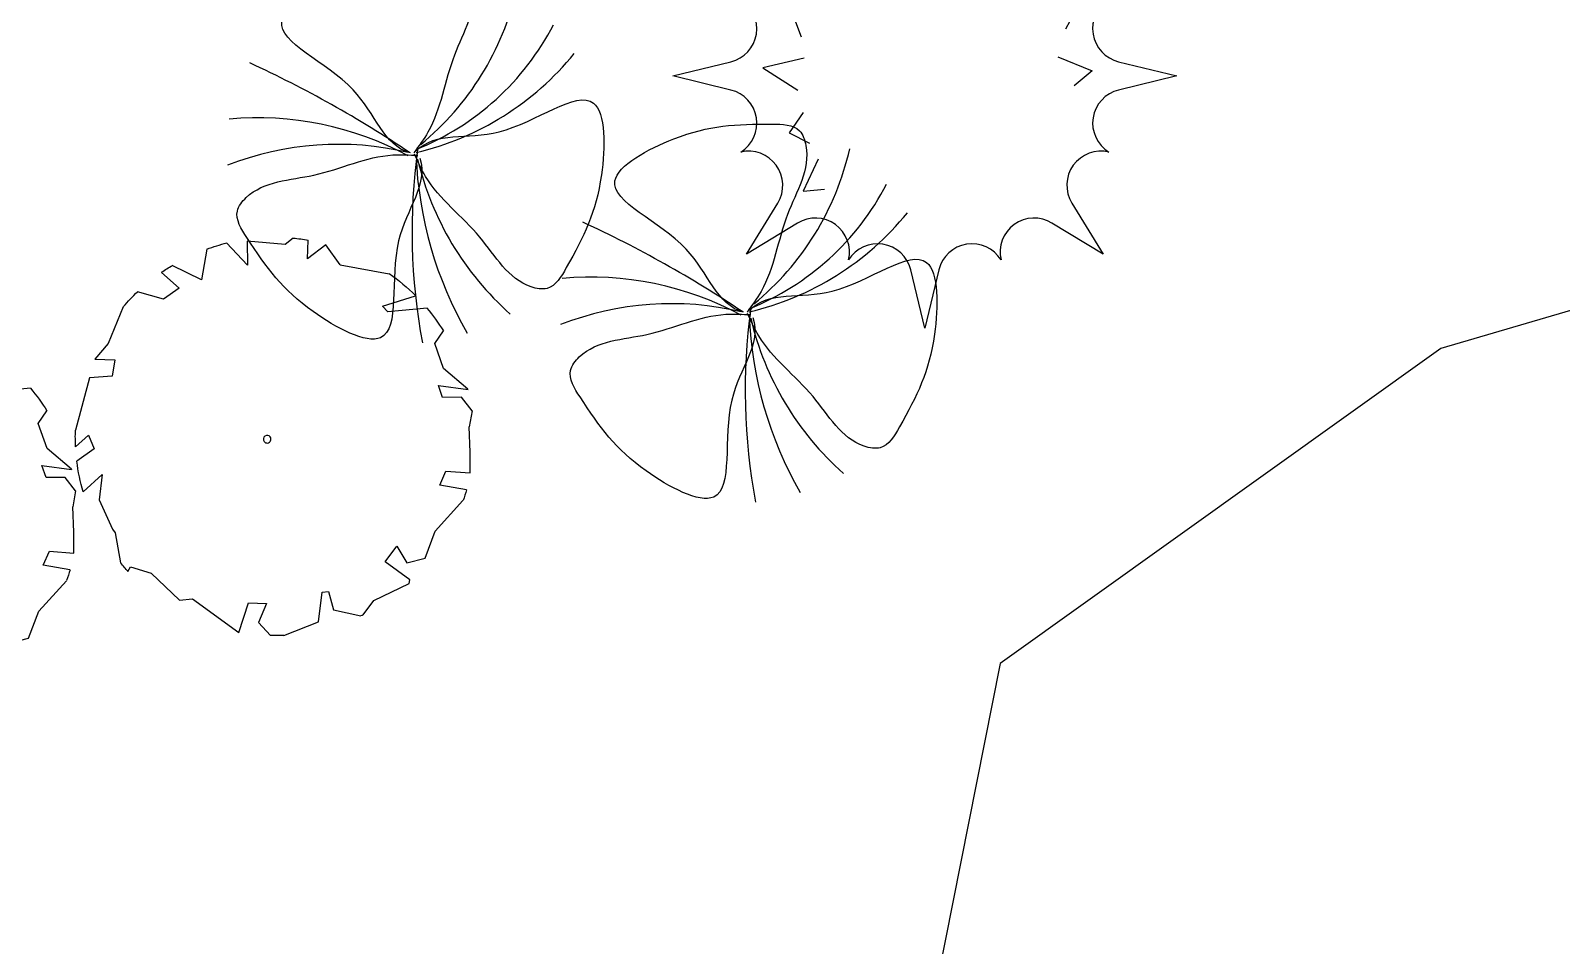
# Model space of a CAD drawing. Extents: x -809667 to 586099, y 3084146 to 3634412.
# Drawn here: x 381855.39 to 381860.84, y 3085665.59 to 3085668.85 of the extents above; entities that cross this region are included whole.
import ezdxf

# ---------------------------------------------------------------- set-up
doc = ezdxf.new("R2010")
doc.units = 0
doc.header["$LTSCALE"] = 0.5
doc.linetypes.add('CONTINOUS', pattern=[0])
doc.layers.get('0').update_dxf_attribs({"linetype": 'CONTINUOUS'})
for name, color, linetype in [('dxt', 252, 'CONTINUOUS'), ('TREE', 3, 'CONTINUOUS'), ('图框', 4, 'CONTINUOUS'), ('绿化图层', 84, 'CONTINUOUS'), ('设计图层', 7, 'CONTINUOUS')]:
    doc.layers.add(name, color=color, linetype=linetype)
doc.linetypes.add('10421', pattern='A,2,[150,AAA.SHX,S=1,R=0,X=0,Y=1],1e-11', length=2)

# ---------------------------------------------------------------- blocks, each defined once
blk = doc.blocks.new('红枫')
at = {"color": 0}
blk.add_lwpolyline([(1297, -1371), (924, -1143, 0.665495), (552, -1412, 0.665495), (98, -1485), (-4, -1910), (-107, -1485, 0.665495), (-561, -1412, 0.665495), (-933, -1143), (-1306, -1371), (-1078, -998, 0.665495), (-1348, -625, 0.665495), (-1420, -172), (-1845, -69), (-1420, 34, 0.665495), (-1348, 487, 0.665495), (-1078, 859), (-1306, 1233), (-933, 1005, 0.665495), (-561, 1274, 0.665495), (-107, 1347), (-4, 1772), (98, 1347, 0.665495), (552, 1274, 0.665495), (924, 1005), (1297, 1233), (1069, 859, 0.665495), (1339, 487, 0.665495), (1411, 34), (1836, -69), (1411, -172, 0.665495), (1339, -625, 0.665495), (1069, -998)], format="xyb", close=True, dxfattribs=at)
blk.add_lwpolyline([(1297, -1371), (924, -1143, 0.665495), (552, -1412, 0.665495), (98, -1485), (-4, -1910), (-107, -1485, 0.665495), (-561, -1412, 0.665495), (-933, -1143), (-1306, -1371), (-1078, -998, 0.665495), (-1348, -625, 0.665495), (-1420, -172), (-1845, -69), (-1420, 34, 0.665495), (-1348, 487, 0.665495), (-1078, 859), (-1306, 1233), (-933, 1005, 0.665495), (-561, 1274, 0.665495), (-107, 1347), (-4, 1772), (98, 1347, 0.665495), (552, 1274, 0.665495), (924, 1005), (1297, 1233), (1069, 859, 0.665495), (1339, 487, 0.665495), (1411, 34), (1836, -69), (1411, -172, 0.665495), (1339, -625, 0.665495), (1069, -998)], format="xyb", close=True, dxfattribs=at)
for points in [[(-137, 808), (-20, 1111), (120, 855)], [(-231, 823), (-394, 901), (-417, 777)], [(-783, 497), (-869, 784), (-550, 714)], [(462, 676), (478, 886), (369, 808)], [(618, 676), (836, 808), (797, 528)], [(-783, 372), (-962, 364), (-908, 217)], [(891, 411), (1085, 388), (1023, 271)], [(-885, 61), (-1188, -9), (-931, -172)], [(968, 69), (1218, -32), (1085, -141)], [(-892, -336), (-994, -484), (-846, -561)], [(-783, -678), (-892, -911), (-737, -896)]]:
    blk.add_lwpolyline(points, dxfattribs=at)
blk = doc.blocks.new('白玉兰')
at = {"color": 0}
for centre, radius, start, end in [((-1261, 1665), 2054, 309.3934, 347.1655), ((-713, 1844), 1941, 291.8214, 332.6346), ((-4729, -6984), 8429, 56.1879, 65.279), ((-478, 2077), 2115, 283.2993, 320.8528), ((-1148, -2037), 2310, 61.625, 95.1491), ((-559, -2135), 2214, 76.7033, 111.4018), ((4371, -556), 4392, 172.1708, 190.6677), ((2827, 107), 2821, 182.2544, 209.8868), ((2146, 475), 2185, 193.3063, 228.4107)]:
    blk.add_arc(centre, radius, start, end, dxfattribs=at)
for points in [[(-33, 16), (-233, 73), (-342, 562), (-1254, 922), (-425, 1375), (-33, 1392), (376, 1386), (477, 1091), (236, 716), (185, 277), (29, 67), (-7, 18)], [(8, 31), (155, 177), (635, 34), (1395, 653), (1385, -291), (1209, -641), (1004, -995), (697, -939), (487, -546), (129, -287), (22, -49), (-3, 7)], [(36, -22), (99, -220), (-250, -580), (-51, -1540), (-885, -1095), (-1114, -777), (-1334, -432), (-1142, -186), (-697, -181), (-301, 17), (-41, 2), (21, -1)]]:
    blk.add_open_spline(points, degree=3, knots=[0, 0, 0, 0, 621.989778, 1340.944545, 1869.007736, 2592.427455, 2798.699245, 2915.827596, 3435.261502, 4029.77129, 4212.300518, 4212.300518, 4212.300518, 4212.300518], dxfattribs=at)
blk = doc.blocks.new('*E54')
at = {"layer": 'TREE', "color": 0}
blk.add_ellipse((-2.37, 3.565), major_axis=(2.696, 1.394), ratio=1, start_param=0.518575, end_param=0.519414, dxfattribs=at)
blk = doc.blocks.new('A$C4C586FE1')
at = {"layer": 'TREE', "color": 0}
for p, q in [((1418, 2836), (1389, 2617)), ((1787, 2660), (1418, 2836)), ((1100, 2801), (873, 2660)), ((1294, 2743), (1193, 2819)), ((1261, 2599), (1294, 2743)), ((873, 2660), (885, 2449)), ((1389, 2617), (1261, 2599)), ((1875, 2686), (1787, 2660)), ((2108, 2532), (1875, 2686)), ((570, 2555), (514, 2441)), ((785, 2557), (585, 2566)), ((842, 2436), (785, 2557)), ((2261, 2516), (2108, 2532)), ((2273, 2551), (2261, 2516)), ((514, 2441), (288, 2276)), ((885, 2449), (842, 2436)), ((2411, 2297), (2336, 2500)), ((2434, 2275), (2411, 2297)), ((288, 2276), (288, 2250)), ((288, 2250), (484, 2157)), ((2565, 2086), (2434, 2275)), ((208, 2079), (171, 1878)), ((330, 2136), (208, 2079)), ((422, 2031), (330, 2136)), ((484, 2157), (422, 2031)), ((2577, 1905), (2565, 2086)), ((2688, 2051), (2577, 1905)), ((171, 1878), (16, 1628)), ((2666, 1735), (2772, 1843)), ((2724, 1646), (2666, 1735)), ((2799, 1744), (2724, 1646)), ((6, 1547), (198, 1550)), ((198, 1550), (173, 1443)), ((2788, 1244), (2821, 1629)), ((173, 1443), (0, 1425)), ((0, 1425), (27, 1279)), ((27, 1279), (67, 1102)), ((2632, 1202), (2788, 1244)), ((2635, 1086), (2632, 1202)), ((67, 988), (67, 1102)), ((2775, 1105), (2635, 1086)), ((2702, 978), (2775, 1105)), ((67, 988), (157, 906)), ((157, 906), (291, 931)), ((291, 931), (335, 852)), ((2643, 702), (2702, 978)), ((335, 852), (122, 842)), ((123, 841), (320, 727)), ((320, 727), (414, 564)), ((414, 564), (369, 464)), ((2275, 501), (2371, 599)), ((2371, 599), (2563, 580)), ((2419, 413), (2275, 501)), ((513, 326), (783, 402)), ((827, 368), (610, 253)), ((783, 402), (827, 368)), ((2130, 415), (2352, 350)), ((2132, 192), (2130, 415)), ((1826, 254), (2000, 124)), ((1859, 85), (1826, 254)), ((1176, 133), (821, 132)), ((1176, 133), (1302, 10)), ((1302, 10), (1413, 132)), ((1413, 132), (1432, 0)), ((1540, 5), (1587, 59)), ((1587, 59), (1859, 85))]:
    blk.add_line(p, q, dxfattribs=at)
at = {"layer": 'TREE', "color": 0, "extrusion": (0, 0, -1)}
for major_axis, start_param, end_param in [((1003, 1003), -1.011805, -0.945114), ((1003, 1003), -1.426629, -1.413216), ((1003, 1003), -0.139248, -0.081961), ((839, 1144), 0.475418, 0.633835), ((1003, 1003), 0.553886, 0.636541), ((1003, 1003), 4.017991, 4.075425), ((1003, 1003), 1.314933, 1.417635), ((839, 1143), 3.200433, 3.340883), ((1003, 1003), 1.573401, 1.638153), ((839, 1144), 2.942836, 3.115157), ((1003, 1003), 1.829101, 1.934165), ((1003, 1003), 2.270337, 2.346427)]:
    blk.add_ellipse((1418, 1418), major_axis=major_axis, ratio=1, start_param=start_param, end_param=end_param, dxfattribs=at)
at = {"layer": 'TREE', "color": 0, "linetype": 'Continuous'}
for start_param, end_param in [(0.01341, 3.155003), (3.155003, 6.296595)]:
    blk.add_ellipse((1466, 1447), major_axis=(19.2, 19.2), ratio=1, start_param=start_param, end_param=end_param, dxfattribs=at)
at = {"layer": 'TREE', "color": 8, "linetype": 'CONTINOUS', "extrusion": (0, 0, -1), "xscale": 467.4085850556439, "yscale": 467.4085850556439, "zscale": -467.4085850556439, "rotation": 278.9250190116231}
blk.add_blockref('*E54', (-2893, 66), dxfattribs=at)

msp = doc.modelspace()

# ---------------------------------------------------------------- linework, layer by layer
at = {"layer": 'dxt', "color": 252, "linetype": '10421', "flags": 128}
msp.add_lwpolyline([(381864.2324, 3085668.8397), (381860.4087, 3085667.7199), (381858.8405, 3085666.5981), (381858.4196, 3085664.4796), (381860.0757, 3085660.8665), (381861.4211, 3085658.6494), (381861.9961, 3085657.0477), (381860.6719, 3085655.3388), (381858.7913, 3085655.6147), (381851.0423, 3085658.3486), (381849.8218, 3085660.2901), (381847.3571, 3085665.4886)], dxfattribs=at)

# ---------------------------------------------------------------- block references
at = {"layer": '图框', "color": 8, "xscale": 0.0005, "yscale": 0.0005, "zscale": 0.0005, "rotation": 169.6965101826048}
for p in [(381857.0812, 3085667.9773), (381855.6697, 3085667.6924)]:
    msp.add_blockref('A$C4C586FE1', p, dxfattribs=at)
at = {"layer": '绿化图层', "color": 8, "linetype": 'Continuous', "xscale": 0.0004880798049271107, "yscale": 0.0004880798049271107, "zscale": 0.04880798235096967}
for p in [(381856.7566, 3085668.4077), (381857.9426, 3085667.8405)]:
    msp.add_blockref('白玉兰', p, dxfattribs=at)
at = {"layer": '设计图层', "color": 8, "linetype": 'Continuous', "xscale": 0.000487636998295784, "yscale": 0.000487636998295784, "zscale": 0.04876370063039211}
msp.add_blockref('红枫', (381858.574, 3085668.7236), dxfattribs=at)

doc.saveas('drawing.dxf')
